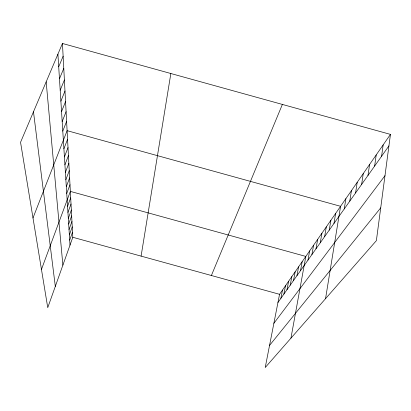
<?xml version="1.0" encoding="UTF-8"?>
<svg xmlns="http://www.w3.org/2000/svg" width="411" height="411" viewBox="0 0 411 411"><rect width="100%" height="100%" fill="white"/><g stroke="black" fill="none" stroke-linecap="round" stroke-linejoin="round"><path stroke-width="0.62" d="M390.45 134.387L376.378 240.646L265.218 367.532L279.552 294.312L390.45 134.387L62.446 43.468L20.55 142.288L47.748 307.659L72.798 237.281L62.446 43.468M381.603 156.231L383.155 144.903M374.632 166.07L376.209 154.926M367.984 175.446L369.581 164.482M361.644 184.395L363.252 173.606M355.582 192.944L357.21 182.325M349.787 201.118L351.426 190.663M344.243 208.942L345.887 198.652M325.543 298.674L340.58 206.307L67.106 130.667L32.993 217.958M141.091 256.12L170.853 73.518M333.979 223.425L335.633 213.437M329.221 230.134L330.881 220.291M324.649 236.587L326.308 226.887M320.246 242.798L321.905 233.232M316.008 248.778L317.662 239.351M311.923 254.543L313.578 245.244M307.983 260.101L309.632 250.931M290.942 338.171L305.825 256.423L70.348 191.392L41.46 269.421M300.508 270.649L302.147 261.725M296.958 275.658L298.597 266.847M293.526 280.497L295.16 271.805M290.212 285.177L291.836 276.598M286.996 289.709L288.614 281.242M283.888 294.096L285.501 285.732M280.877 298.345L282.48 290.089M69.69 240.096L72.526 232.169M69.022 229.569L71.951 221.452M69.361 234.917L72.244 226.893M68.673 224.046L71.653 215.832M68.313 218.344L71.344 210.021M67.938 212.441L71.021 204.02M67.553 206.343L70.692 197.814M66.736 193.483L69.993 184.739M66.305 186.707L69.623 177.85M65.863 179.679L69.243 170.709M65.4 172.384L68.848 163.301M64.917 164.811L68.437 155.61M64.419 156.945L68.01 147.616M63.9 148.761L67.563 139.308M62.78 131.099L66.608 121.389M62.179 121.553L66.094 111.71M61.547 111.581L65.549 101.599M60.885 101.152L64.989 91.026M60.191 90.23L64.399 79.965M59.467 78.789L63.777 68.38M211.388 275.514L282.378 104.43M58.706 66.782L63.13 56.225M277.954 302.47L388.924 145.9M273.875 323.303L384.984 175.677M269.549 345.415L380.72 207.853M72.798 237.281L279.552 294.312M33.481 111.787L55.315 286.4M46.171 81.866L62.878 265.146M57.91 54.175L70.009 245.12"/></g></svg>
